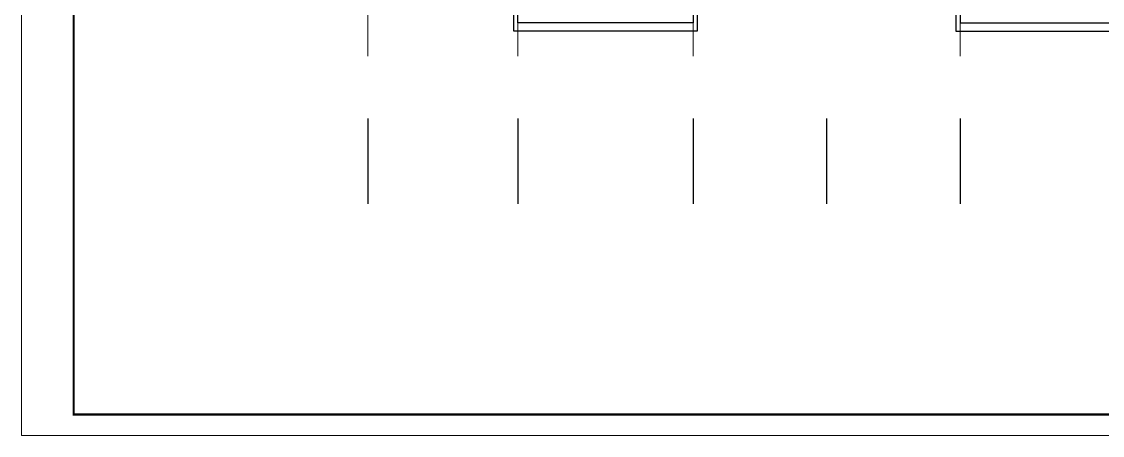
# Model space of a CAD drawing. Extents: x 1332633 to 1595679, y 264824 to 640777.
# Drawn here: x 1338833 to 1364744, y 402455 to 412374 of the extents above; entities that cross this region are included whole.
import ezdxf
from ezdxf.enums import TextEntityAlignment as Align

# ---------------------------------------------------------------- set-up
doc = ezdxf.new("R2010")
doc.units = 0
doc.header["$LTSCALE"] = 1000
doc.header["$MEASUREMENT"] = 0
doc.linetypes.add('DOTE', pattern=[2.42, 2, -0.2, 0.02, -0.2])
doc.layers.get('0').update_dxf_attribs({"linetype": 'CONTINUOUS'})
doc.layers.add('_公共_图框', color=4, linetype='CONTINUOUS', lineweight=5)
doc.layers.add('DOTE', color=1, linetype='DOTE', lineweight=13)
doc.layers.add('A-Balcony(建筑阳台)', color=32, linetype='CONTINUOUS')
doc.layers.add('AXIS', color=3, linetype='CONTINUOUS')
doc.styles.add('图框文字', font='SIMKAI.TTF')

# ---------------------------------------------------------------- blocks, each defined once
blk = doc.blocks.new('vvxv')
at = {"layer": '_公共_图框'}
blk.add_lwpolyline([(-63000, 0), (0, 0), (0, 29700), (-63000, 29700)], close=True, dxfattribs=at)
at = {"layer": '_公共_图框', "const_width": 50}
blk.add_lwpolyline([(-61750, 500), (-500, 500), (-500, 29200), (-61750, 29200)], close=True, dxfattribs=at)
at = {"layer": '_公共_图框', "style": '图框文字'}
for tag, height, p in [('建设单位', 250, (-2500, 19150)), ('合作单位', 250, (-2527, 16842)), ('项目名称', 250, (-2500, 15150)), ('项目编号', 250, (-2500, 13150)), ('建筑', 175, (-1300, 2800)), ('方案深化', 175, (-1300, 2450)), ('1:100', 175, (-1300, 2100)), ('20090705', 175, (-1300, 1750)), ('图号', 175, (-1300, 1225))]:
    blk.add_attdef(tag, text='', height=height, dxfattribs=at).set_placement(p, align=Align.MIDDLE_CENTER)

msp = doc.modelspace()

# ---------------------------------------------------------------- linework, layer by layer
at = {"layer": 'A-Balcony(建筑阳台)'}
for points in [[(1355032, 413144), (1355032, 412144), (1350632, 412144), (1350632, 412544)], [(1354932, 413144), (1354932, 412344), (1350732, 412344), (1350732, 412544)], [(1361232, 413144), (1361232, 412144), (1365632, 412144), (1365632, 413044)], [(1361332, 413144), (1361332, 412344), (1365532, 412344), (1365532, 412544)]]:
    msp.add_lwpolyline(points, dxfattribs=at)
at = {"layer": 'AXIS'}
for p, q in [((1347132, 410052), (1347132, 408007)), ((1350732, 410052), (1350732, 408007)), ((1354932, 410052), (1354932, 408007)), ((1358132, 410052), (1358132, 408007)), ((1361332, 410052), (1361332, 408007))]:
    msp.add_line(p, q, dxfattribs=at)
at = {"layer": 'DOTE'}
for p, q in [((1347132, 411544), (1347132, 428577)), ((1350732, 411544), (1350732, 428577)), ((1354932, 411544), (1354932, 428577)), ((1361332, 411544), (1361332, 428577))]:
    msp.add_line(p, q, dxfattribs=at)

# ---------------------------------------------------------------- block references
msp.add_blockref('vvxv', (1401833, 402455))

doc.saveas('drawing.dxf')
